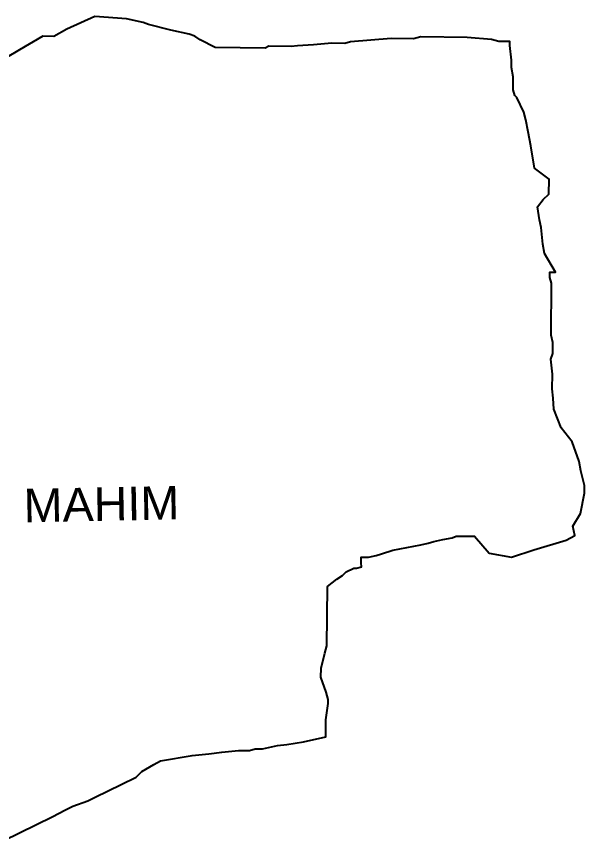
# Model space of a CAD drawing. Header units: metres. Extents: x 259874 to 267835, y 2171873 to 2178258.
# Drawn here: x 263581 to 267835, y 2172086 to 2178258 of the extents above; entities that cross this region are included whole.
import ezdxf

# ---------------------------------------------------------------- set-up
doc = ezdxf.new("R2010")
doc.units = ezdxf.units.M
doc.layers.add('VILLAGE BOUNDRY', color=10, linetype='Continuous')
doc.layers.add('VILLAGE NAME', color=250, linetype='Continuous')

msp = doc.modelspace()

# ---------------------------------------------------------------- linework, layer by layer
at = {"layer": 'VILLAGE BOUNDRY'}
msp.add_lwpolyline([(263485.9, 2172085.6), (263849, 2172261.9), (263946.9, 2172316.4), (264002.7, 2172343.5), (264114.3, 2172383.9), (264170.1, 2172411), (264365.7, 2172506), (264477.4, 2172560.2), (264519.6, 2172601.4), (264610.4, 2172655.9), (264659.3, 2172683.1), (264895.9, 2172722.1), (265021, 2172734.5), (265118.4, 2172747.3), (265243.5, 2172759.7), (265326.8, 2172758.8), (265368.6, 2172772.2), (265424.2, 2172771.6), (265535.6, 2172798.1), (265605.1, 2172804.2), (265730.3, 2172823.6), (265897.4, 2172863.3), (265898.9, 2172988.3), (265914.2, 2173113.1), (265914.5, 2173140.9), (265901.2, 2173196.6), (265860.9, 2173308.2), (265861.7, 2173377.6), (265890.7, 2173488.4), (265905.2, 2173543.7), (265910.3, 2173988.1), (265980.4, 2174042.8), (266022.4, 2174070.1), (266050.5, 2174097.6), (266106.3, 2174124.7), (266127.2, 2174124.5), (266164.3, 2174135.8), (266162.3, 2174165.7), (266162.8, 2174207.4), (266218.4, 2174206.7), (266274.1, 2174220), (266315.9, 2174233.4), (266399.5, 2174260.2), (266608.3, 2174299.5), (266664, 2174312.7), (266705.8, 2174326.1), (266775.4, 2174339.2), (266845, 2174352.3), (266872.9, 2174365.9), (267011.8, 2174364.3), (267121.4, 2174238), (267287.7, 2174208.3), (267455, 2174262), (267698.9, 2174335.5), (267761.7, 2174369.5), (267748.7, 2174439.1), (267805.3, 2174535.7), (267834.8, 2174688.1), (267835.5, 2174743.7), (267809, 2174855.1), (267795.9, 2174924.7), (267742, 2175071.1), (267659.9, 2175176.2), (267606, 2175315.7), (267600, 2175399.1), (267593.9, 2175468.6), (267595.1, 2175579.7), (267582.5, 2175690.9), (267596.9, 2175732.4), (267597.9, 2175815.7), (267584.6, 2175871.5), (267589.1, 2176260.2), (267575.7, 2176302.1), (267576.1, 2176343.7), (267617.8, 2176343.2), (267536.1, 2176483.1), (267523, 2176552.7), (267510.5, 2176677.8), (267497.3, 2176733.5), (267484.5, 2176830.8), (267526.8, 2176885.9), (267569, 2176927.1), (267570.3, 2177038.1), (267460.1, 2177122.8), (267434.3, 2177289.7), (267414.6, 2177394.1), (267394.8, 2177484.6), (267381.6, 2177540.3), (267327.3, 2177652), (267313.6, 2177666.1), (267300.2, 2177707.9), (267301.3, 2177805.1), (267288.2, 2177874.7), (267288.9, 2177930.2), (267276.2, 2178041.5), (267276.5, 2178069.2), (267193.2, 2178070.2), (267137.9, 2178084.7), (266957.5, 2178100.6), (266610.4, 2178104.6), (266554.6, 2178091.4), (266388, 2178093.3), (266082.2, 2178069), (266040.4, 2178055.7), (265943.2, 2178056.8), (265804.2, 2178044.5), (265686.1, 2178038.9), (265637.4, 2178032.5), (265470.8, 2178034.4), (265442.8, 2178020.9), (265067.9, 2178025.2), (264957.5, 2178082), (264916.1, 2178110.2), (264874.6, 2178124.6), (264736.1, 2178154), (264570, 2178197.5), (264528.5, 2178211.9), (264403.8, 2178241.1), (264167.9, 2178257.7), (263958.5, 2178162.9), (263860.7, 2178108.5), (263777.4, 2178109.5), (263602.6, 2178007.3), (263497.7, 2177946)], dxfattribs=at)

# ---------------------------------------------------------------- texts
at = {"layer": 'VILLAGE NAME', "insert": (263631.4, 2174719.3), "char_height": 250.513, "attachment_point": 1, "rotation": 1.10283}
msp.add_mtext_dynamic_manual_height_columns('{\\fArial|b0|i0|c0|p34;MAHIM}', width=1674.558, gutter_width=1252.6, heights=[0], dxfattribs=at)

doc.saveas('drawing.dxf')
